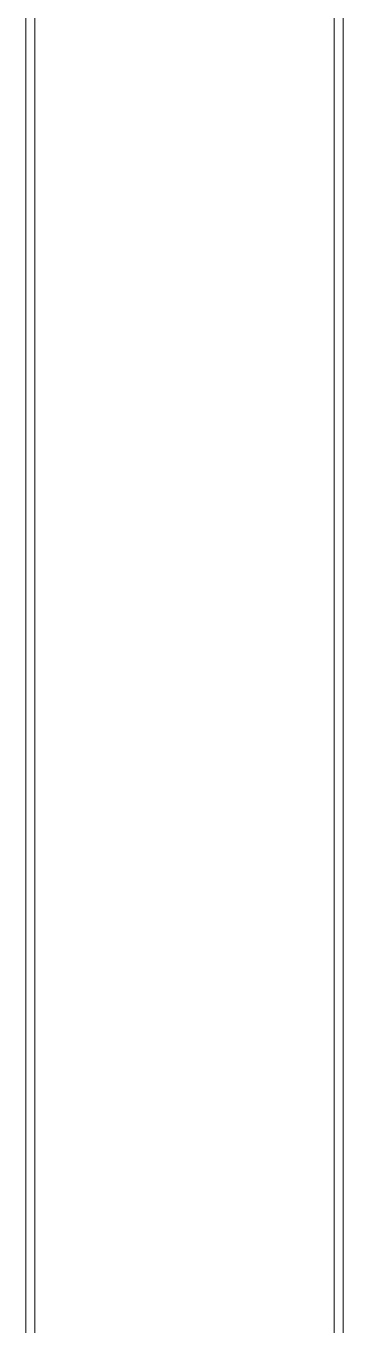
# Model space of a CAD drawing. Header units: millimetres. Extents: x -6949 to 83354, y -55091 to 16861.
# Drawn here: x 37272 to 37729, y 4617 to 6489 of the extents above; entities that cross this region are included whole.
import ezdxf

# ---------------------------------------------------------------- set-up
doc = ezdxf.new("R2010")
doc.units = ezdxf.units.MM
doc.layers.add('S-COLS', color=7, linetype='Continuous', lineweight=18)

# ---------------------------------------------------------------- blocks, each defined once
blk = doc.blocks.new('Sezioni circolari cave-Pilastro - H457x12_5-414954-Est')
at = {"layer": 'S-COLS'}
for p, q in [((-215.5, 12000.000384), (-215.5, 0)), ((228.5, 0), (228.5, 12000.000384))]:
    blk.add_line(p, q, dxfattribs=at)

msp = doc.modelspace()

# ---------------------------------------------------------------- linework, layer by layer
at = {"layer": 'S-COLS'}
for p, q in [((37271.5, 12000), (37271.5, 0)), ((37284.5, 12000), (37284.5, 0)), ((37284.5, 12000), (37284.5, 0)), ((37715.5, 0), (37715.5, 12000)), ((37728.5, 0), (37728.5, 12000)), ((37728.5, 0), (37728.5, 12000))]:
    msp.add_line(p, q, dxfattribs=at)

# ---------------------------------------------------------------- block references
msp.add_blockref('Sezioni circolari cave-Pilastro - H457x12_5-414954-Est', (37500, 0), dxfattribs=at)
msp.add_blockref('Sezioni circolari cave-Pilastro - H457x12_5-414954-Est', (37500, 0), dxfattribs=at)

doc.saveas('drawing.dxf')
